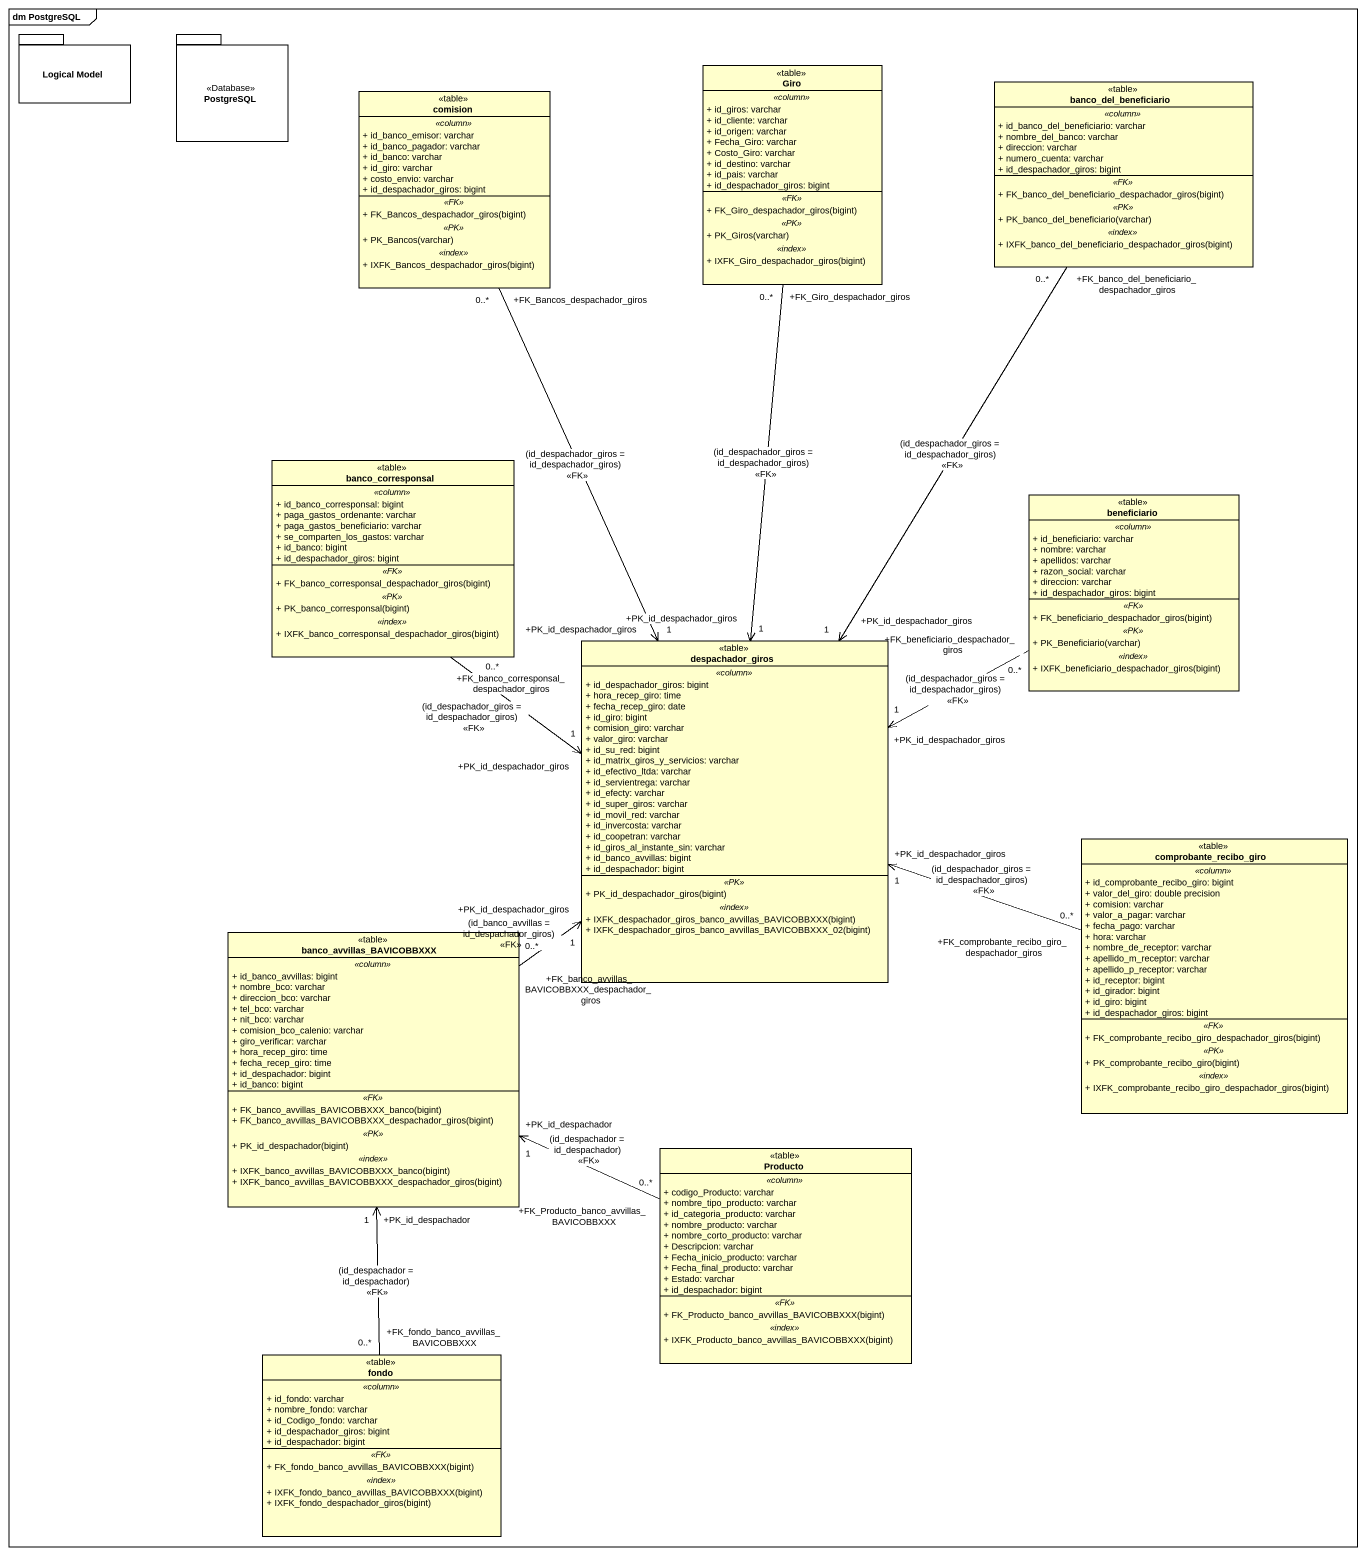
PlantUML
@startuml
mainframe dm PostgreSQL
hide circle
hide empty members
skinparam classAttributeIconSize 0
package "Logical Model" as Logical_Model {
}
package PostgreSQL <<Database>> {
}
class Giro <<table>> {
  .. <<column>> ..
  + id_giros: varchar
  + id_cliente: varchar
  + id_origen: varchar
  + Fecha_Giro: varchar
  + Costo_Giro: varchar
  + id_destino: varchar
  + id_pais: varchar
  + id_despachador_giros: bigint
  .. <<FK>> ..
  + FK_Giro_despachador_giros(bigint)
  .. <<PK>> ..
  + PK_Giros(varchar)
  .. <<index>> ..
  + IXFK_Giro_despachador_giros(bigint)
}
class comision <<table>> {
  .. <<column>> ..
  + id_banco_emisor: varchar
  + id_banco_pagador: varchar
  + id_banco: varchar
  + id_giro: varchar
  + costo_envio: varchar
  + id_despachador_giros: bigint
  .. <<FK>> ..
  + FK_Bancos_despachador_giros(bigint)
  .. <<PK>> ..
  + PK_Bancos(varchar)
  .. <<index>> ..
  + IXFK_Bancos_despachador_giros(bigint)
}
class banco_del_beneficiario <<table>> {
  .. <<column>> ..
  + id_banco_del_beneficiario: varchar
  + nombre_del_banco: varchar
  + direccion: varchar
  + numero_cuenta: varchar
  + id_despachador_giros: bigint
  .. <<FK>> ..
  + FK_banco_del_beneficiario_despachador_giros(bigint)
  .. <<PK>> ..
  + PK_banco_del_beneficiario(varchar)
  .. <<index>> ..
  + IXFK_banco_del_beneficiario_despachador_giros(bigint)
}
class banco_corresponsal <<table>> {
  .. <<column>> ..
  + id_banco_corresponsal: bigint
  + paga_gastos_ordenante: varchar
  + paga_gastos_beneficiario: varchar
  + se_comparten_los_gastos: varchar
  + id_banco: bigint
  + id_despachador_giros: bigint
  .. <<FK>> ..
  + FK_banco_corresponsal_despachador_giros(bigint)
  .. <<PK>> ..
  + PK_banco_corresponsal(bigint)
  .. <<index>> ..
  + IXFK_banco_corresponsal_despachador_giros(bigint)
}
class beneficiario <<table>> {
  .. <<column>> ..
  + id_beneficiario: varchar
  + nombre: varchar
  + apellidos: varchar
  + razon_social: varchar
  + direccion: varchar
  + id_despachador_giros: bigint
  .. <<FK>> ..
  + FK_beneficiario_despachador_giros(bigint)
  .. <<PK>> ..
  + PK_Beneficiario(varchar)
  .. <<index>> ..
  + IXFK_beneficiario_despachador_giros(bigint)
}
class despachador_giros <<table>> {
  .. <<column>> ..
  + id_despachador_giros: bigint
  + hora_recep_giro: time
  + fecha_recep_giro: date
  + id_giro: bigint
  + comision_giro: varchar
  + valor_giro: varchar
  + id_su_red: bigint
  + id_matrix_giros_y_servicios: varchar
  + id_efectivo_ltda: varchar
  + id_servientrega: varchar
  + id_efecty: varchar
  + id_super_giros: varchar
  + id_movil_red: varchar
  + id_invercosta: varchar
  + id_coopetran: varchar
  + id_giros_al_instante_sin: varchar
  + id_banco_avvillas: bigint
  + id_despachador: bigint
  .. <<PK>> ..
  + PK_id_despachador_giros(bigint)
  .. <<index>> ..
  + IXFK_despachador_giros_banco_avvillas_BAVICOBBXXX(bigint)
  + IXFK_despachador_giros_banco_avvillas_BAVICOBBXXX_02(bigint)
}
class comprobante_recibo_giro <<table>> {
  .. <<column>> ..
  + id_comprobante_recibo_giro: bigint
  + valor_del_giro: double precision
  + comision: varchar
  + valor_a_pagar: varchar
  + fecha_pago: varchar
  + hora: varchar
  + nombre_de_receptor: varchar
  + apellido_m_receptor: varchar
  + apellido_p_receptor: varchar
  + id_receptor: bigint
  + id_girador: bigint
  + id_giro: bigint
  + id_despachador_giros: bigint
  .. <<FK>> ..
  + FK_comprobante_recibo_giro_despachador_giros(bigint)
  .. <<PK>> ..
  + PK_comprobante_recibo_giro(bigint)
  .. <<index>> ..
  + IXFK_comprobante_recibo_giro_despachador_giros(bigint)
}
class banco_avvillas_BAVICOBBXXX <<table>> {
  .. <<column>> ..
  + id_banco_avvillas: bigint
  + nombre_bco: varchar
  + direccion_bco: varchar
  + tel_bco: varchar
  + nit_bco: varchar
  + comision_bco_calenio: varchar
  + giro_verificar: varchar
  + hora_recep_giro: time
  + fecha_recep_giro: time
  + id_despachador: bigint
  + id_banco: bigint
  .. <<FK>> ..
  + FK_banco_avvillas_BAVICOBBXXX_banco(bigint)
  + FK_banco_avvillas_BAVICOBBXXX_despachador_giros(bigint)
  .. <<PK>> ..
  + PK_id_despachador(bigint)
  .. <<index>> ..
  + IXFK_banco_avvillas_BAVICOBBXXX_banco(bigint)
  + IXFK_banco_avvillas_BAVICOBBXXX_despachador_giros(bigint)
}
class Producto <<table>> {
  .. <<column>> ..
  + codigo_Producto: varchar
  + nombre_tipo_producto: varchar
  + id_categoria_producto: varchar
  + nombre_producto: varchar
  + nombre_corto_producto: varchar
  + Descripcion: varchar
  + Fecha_inicio_producto: varchar
  + Fecha_final_producto: varchar
  + Estado: varchar
  + id_despachador: bigint
  .. <<FK>> ..
  + FK_Producto_banco_avvillas_BAVICOBBXXX(bigint)
  .. <<index>> ..
  + IXFK_Producto_banco_avvillas_BAVICOBBXXX(bigint)
}
class fondo <<table>> {
  .. <<column>> ..
  + id_fondo: varchar
  + nombre_fondo: varchar
  + id_Codigo_fondo: varchar
  + id_despachador_giros: bigint
  + id_despachador: bigint
  .. <<FK>> ..
  + FK_fondo_banco_avvillas_BAVICOBBXXX(bigint)
  .. <<index>> ..
  + IXFK_fondo_banco_avvillas_BAVICOBBXXX(bigint)
  + IXFK_fondo_despachador_giros(bigint)
}
Giro "+FK_Giro_despachador_giros\n0..*" --> "+PK_id_despachador_giros\n1" despachador_giros : (id_despachador_giros = id_despachador_giros)\n<<FK>>
comision "+FK_Bancos_despachador_giros\n0..*" --> "+PK_id_despachador_giros\n1" despachador_giros : (id_despachador_giros = id_despachador_giros)\n<<FK>>
banco_del_beneficiario "+FK_banco_del_beneficiario_despachador_giros\n0..*" --> "+PK_id_despachador_giros\n1" despachador_giros : (id_despachador_giros = id_despachador_giros)\n<<FK>>
banco_corresponsal "+FK_banco_corresponsal_despachador_giros\n0..*" --> "+PK_id_despachador_giros\n1" despachador_giros : (id_despachador_giros = id_despachador_giros)\n<<FK>>
beneficiario "+FK_beneficiario_despachador_giros\n0..*" -left-> "+PK_id_despachador_giros\n1" despachador_giros : (id_despachador_giros = id_despachador_giros)\n<<FK>>
comprobante_recibo_giro "+FK_comprobante_recibo_giro_despachador_giros\n0..*" -left-> "+PK_id_despachador_giros\n1" despachador_giros : (id_despachador_giros = id_despachador_giros)\n<<FK>>
banco_avvillas_BAVICOBBXXX "+FK_banco_avvillas_BAVICOBBXXX_despachador_giros\n0..*" -up-> "+PK_id_despachador_giros\n1" despachador_giros : (id_banco_avvillas = id_despachador_giros)\n<<FK>>
Producto "+FK_Producto_banco_avvillas_BAVICOBBXXX\n0..*" -left-> "+PK_id_despachador\n1" banco_avvillas_BAVICOBBXXX : (id_despachador = id_despachador)\n<<FK>>
fondo "+FK_fondo_banco_avvillas_BAVICOBBXXX\n0..*" -up-> "+PK_id_despachador\n1" banco_avvillas_BAVICOBBXXX : (id_despachador = id_despachador)\n<<FK>>
@enduml
